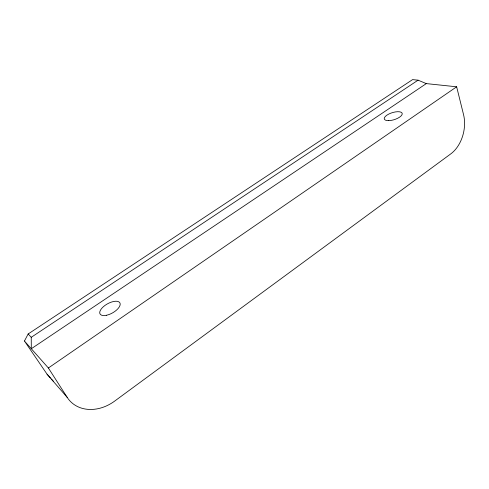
<?xml version="1.0" encoding="UTF-8"?>
<svg xmlns="http://www.w3.org/2000/svg" width="489" height="489" viewBox="0 0 489 489"><rect width="100%" height="100%" fill="white"/><g stroke="black" fill="none" stroke-linecap="round" stroke-linejoin="round"><path stroke-width="0.73" d="M24.45 341.016L28.166 333.969L412.582 79.615L418.077 80.172L426.316 83.607L456.647 86.797L463.566 114.707A29.737 20.287 -77.2 0 1 450.809 153.858L114.64 401.114A38.362 31.088 -44.2 0 1 67.207 397.392L47.048 374.171L24.45 341.016L48.38 367.991L67.207 397.392M48.38 367.991L456.647 86.797M426.316 83.607L31.302 348.736L31.235 337.312L28.166 333.969M31.235 337.312L418.077 80.172M47.048 374.171L50.391 377.911M51.345 378.981L53.258 381.114M106.59 315.246A11.375 5.196 -29.2 0 0 120.025 303.137A11.375 5.196 -29.2 0 0 103.258 306.817A11.375 5.196 -29.2 0 0 106.59 315.246M388.737 120.642A9.389 3.631 -17.6 0 0 402.251 113.76A9.389 3.631 -17.6 0 0 388.712 114.102A9.389 3.631 -17.6 0 0 388.737 120.642"/></g></svg>
